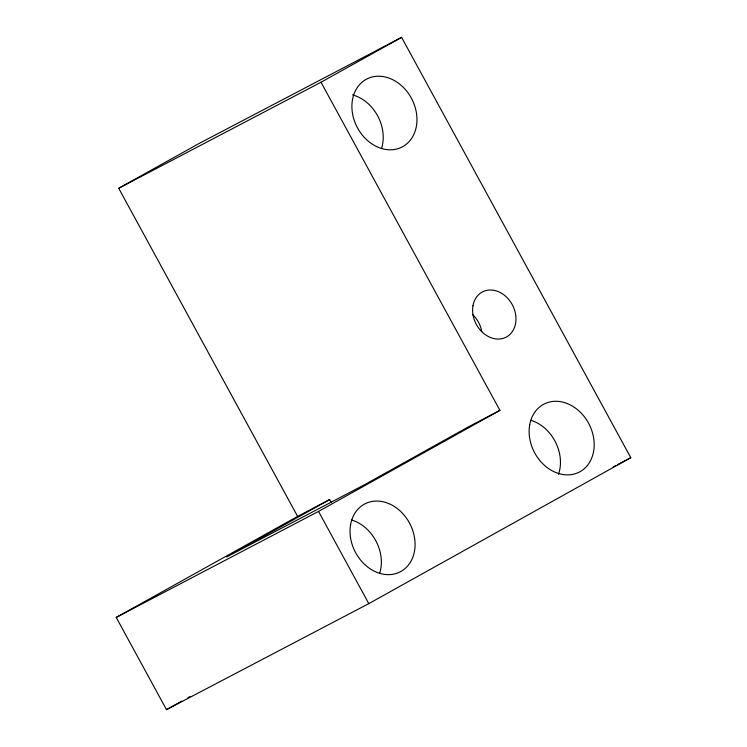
<?xml version="1.0" encoding="UTF-8"?>
<svg xmlns="http://www.w3.org/2000/svg" width="747" height="747" viewBox="0 0 747 747"><rect width="100%" height="100%" fill="white"/><g stroke="black" fill="none" stroke-linecap="round" stroke-linejoin="round"><path stroke-width="1.12" d="M297.605 516.392L118.708 188.272L199.3 143.368L401.606 37.35L630.785 457.687L368.803 603.632L166.497 709.65L116.215 617.433L297.605 516.392L329.632 499.603L331.313 502.675M118.708 188.272L321.014 82.245L401.606 37.35M329.632 499.603L226.658 556.963L364.9 484.523L467.883 427.153L499.911 410.364L321.014 82.245M116.215 617.433L318.521 511.406L499.911 410.364M166.497 709.65L181.782 701.134M187.899 697.726L189.943 696.587M613.24 466.884L615.304 465.801M617.367 464.718L630.785 457.687M318.521 511.406L368.803 603.632M352.509 94.897A38.302 30.748 62.3 0 1 381.605 148.261M530.809 420.262A38.302 30.748 62.3 0 1 558.485 474.373M351.716 520.033A38.302 30.748 62.3 0 1 379.737 573.089M472.44 314.403A25.538 20.496 62.3 0 1 481.796 331.556M352.463 99.818A38.302 30.748 62.3 0 0 395.182 149.372A38.302 30.748 62.3 0 0 405.63 89.855A38.302 30.748 62.3 0 0 352.463 99.818M529.688 424.884A38.302 30.748 62.3 0 0 572.407 474.438A38.302 30.748 62.3 0 0 582.856 414.921A38.302 30.748 62.3 0 0 529.688 424.884M350.595 524.655A38.302 30.748 62.3 0 0 393.305 574.2A38.302 30.748 62.3 0 0 403.753 514.692A38.302 30.748 62.3 0 0 350.595 524.655M472.982 305.728A25.538 20.496 62.3 0 0 501.461 338.764A25.538 20.496 62.3 0 0 508.427 299.089A25.538 20.496 62.3 0 0 472.982 305.728"/></g></svg>
